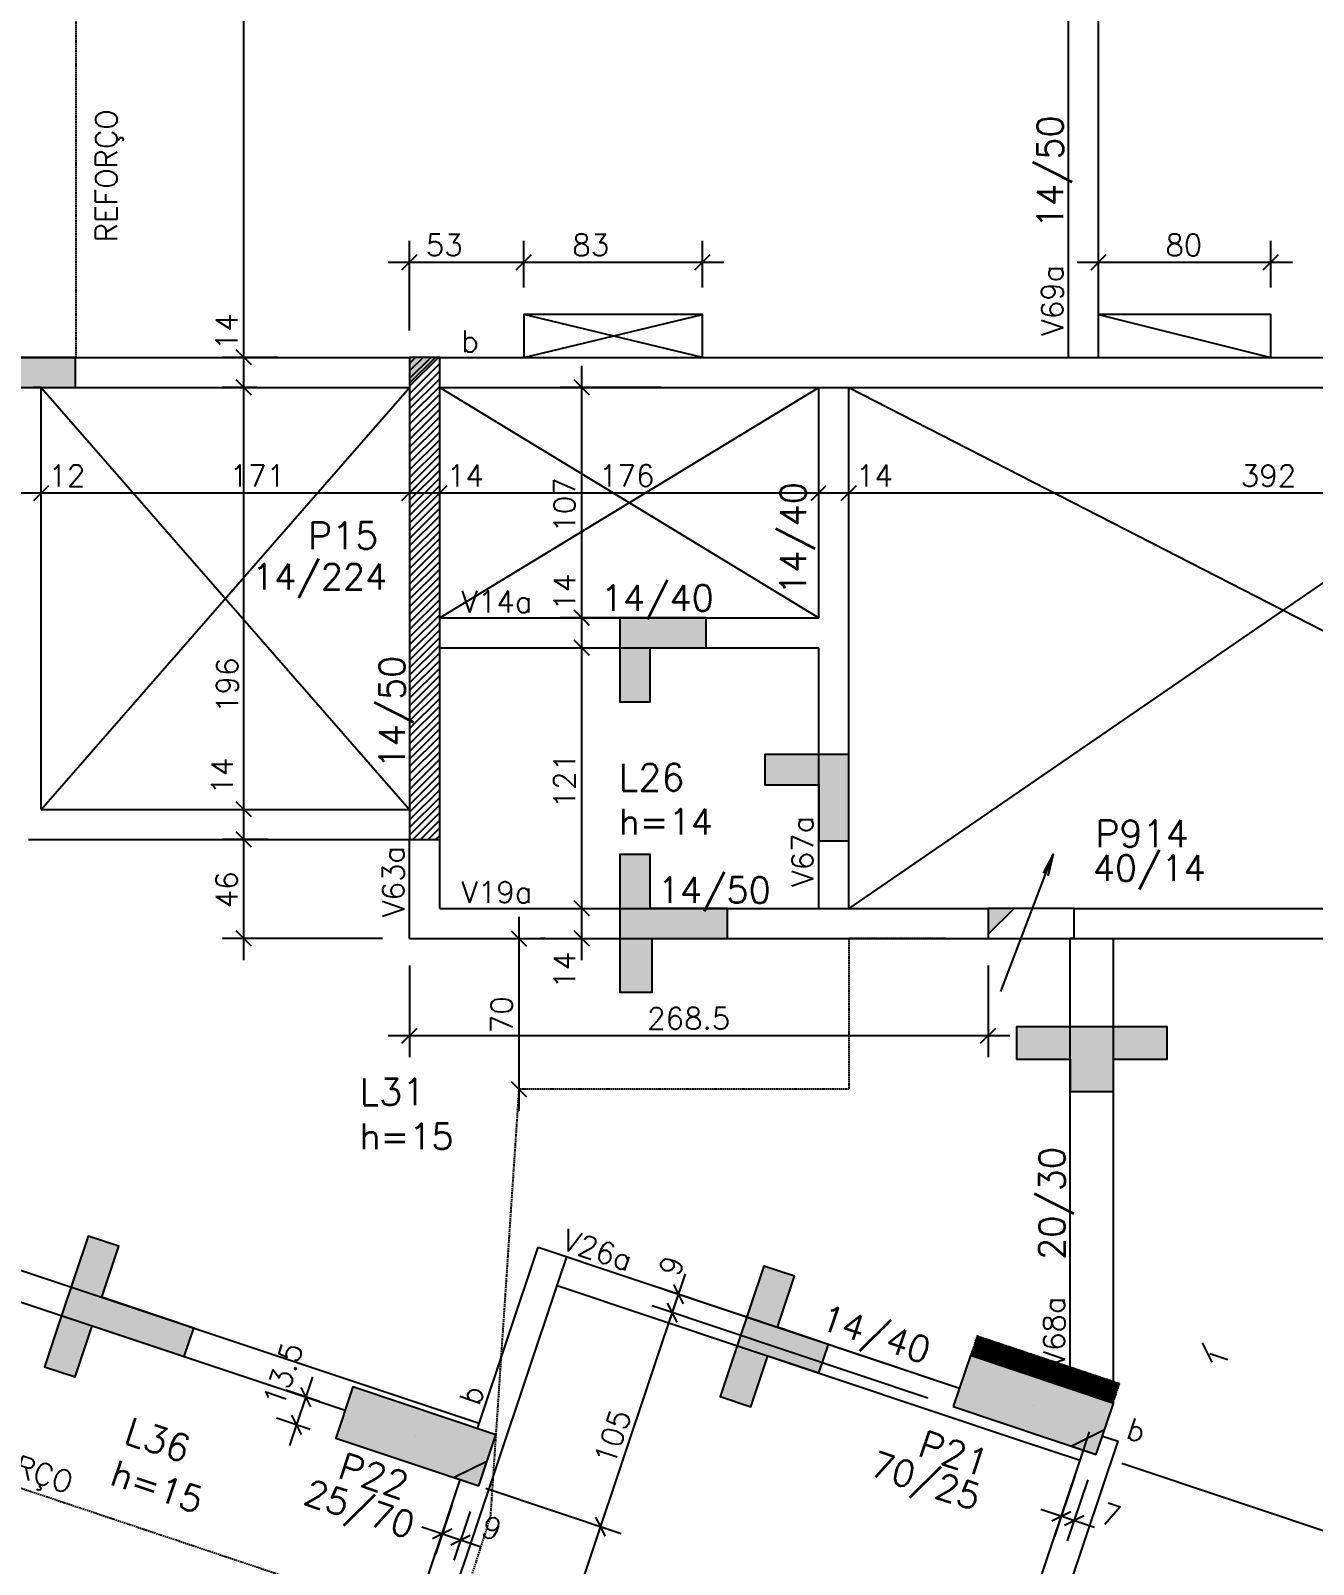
# Model space of a CAD drawing. Extents: x 3196 to 9141, y -1880 to 2325.
# Drawn here: x 6299 to 6894, y -118 to 595 of the extents above; entities that cross this region are included whole.
import ezdxf

# ---------------------------------------------------------------- set-up
doc = ezdxf.new("R2010")
doc.units = 0
doc.header["$MEASUREMENT"] = 0
doc.linetypes.add('ESTILO_TQS_0001', pattern=[1, 0.7, -0.3])
doc.layers.get('0').update_dxf_attribs({"linetype": 'CONTINUOUS'})
for name, color, linetype in [('1', 1, 'CONTINUOUS'), ('10', 10, 'CONTINUOUS'), ('2', 2, 'CONTINUOUS'), ('201', 7, 'ESTILO_TQS_0001'), ('221', 11, 'CONTINUOUS'), ('3', 3, 'CONTINUOUS'), ('4', 4, 'CONTINUOUS'), ('8', 8, 'CONTINUOUS')]:
    doc.layers.add(name, color=color, linetype=linetype)
doc.styles.get("Standard").update_dxf_attribs({"font": 'ROMANS.SHX'})

# ---------------------------------------------------------------- blocks, each defined once
blk = doc.blocks.new('_H6', base_point=(15616.014671, -1966.579242))
for p, q in [((16244.515719, -2206.405321), (16252.41637, -2198.50467)), ((16244.706089, -2205.649266), (16251.992557, -2198.362798)), ((16244.939533, -2206.547193), (16252.840184, -2198.646542)), ((16244.990739, -2204.79893), (16251.568743, -2198.220926)), ((16245.275389, -2203.948595), (16251.144929, -2198.079055)), ((16245.363346, -2206.689065), (16253.263998, -2198.788414)), ((16245.56004, -2203.098259), (16250.721116, -2197.937183)), ((16245.78716, -2206.830937), (16253.687811, -2198.930285)), ((16245.84469, -2202.247923), (16250.297302, -2197.795311)), ((16246.12934, -2201.397588), (16249.873488, -2197.653439)), ((16246.210974, -2206.972808), (16254.111625, -2199.072157)), ((16246.41399, -2200.547252), (16249.449675, -2197.511568)), ((16246.634787, -2207.11468), (16254.535438, -2199.214029)), ((16246.69864, -2199.696917), (16249.025861, -2197.369696)), ((16246.983291, -2198.846581), (16248.602048, -2197.227824)), ((16247.058601, -2207.256552), (16254.959252, -2199.355901)), ((16247.267941, -2197.996245), (16248.178234, -2197.085952)), ((16247.482414, -2207.398424), (16255.383066, -2199.497773)), ((16247.552591, -2197.14591), (16247.75442, -2196.94408)), ((16247.906228, -2207.540296), (16255.806879, -2199.639644)), ((16248.330042, -2207.682167), (16256.230693, -2199.781516)), ((16248.753855, -2207.824039), (16256.654507, -2199.923388)), ((16249.177669, -2207.965911), (16257.07832, -2200.06526)), ((16249.601483, -2208.107783), (16257.502134, -2200.207132)), ((16250.025296, -2208.249655), (16257.925947, -2200.349003)), ((16250.44911, -2208.391526), (16258.349761, -2200.490875)), ((16250.872924, -2208.533398), (16258.773575, -2200.632747)), ((16251.296737, -2208.67527), (16259.197388, -2200.774619)), ((16251.720551, -2208.817142), (16259.621202, -2200.916491)), ((16252.144364, -2208.959014), (16260.045016, -2201.058362)), ((16252.568178, -2209.100885), (16260.468829, -2201.200234)), ((16252.991992, -2209.242757), (16260.892643, -2201.342106)), ((16253.415805, -2209.384629), (16261.316457, -2201.483978)), ((16253.839619, -2209.526501), (16261.74027, -2201.625849)), ((16254.263433, -2209.668372), (16262.164084, -2201.767721)), ((16254.687246, -2209.810244), (16262.587897, -2201.909593)), ((16255.11106, -2209.952116), (16263.011711, -2202.051465)), ((16255.534874, -2210.093988), (16263.435525, -2202.193337)), ((16255.958687, -2210.23586), (16263.859338, -2202.335208)), ((16256.382501, -2210.377731), (16264.283152, -2202.47708)), ((16256.806314, -2210.519603), (16264.706966, -2202.618952)), ((16257.230128, -2210.661475), (16265.130779, -2202.760824)), ((16257.653942, -2210.803347), (16265.554593, -2202.902696)), ((16258.077755, -2210.945219), (16265.978407, -2203.044567)), ((16258.501569, -2211.08709), (16266.40222, -2203.186439)), ((16258.925383, -2211.228962), (16266.826034, -2203.328311)), ((16259.349196, -2211.370834), (16267.249847, -2203.470183)), ((16259.77301, -2211.512706), (16267.673661, -2203.612055)), ((16260.196823, -2211.654578), (16268.097475, -2203.753926)), ((16260.620637, -2211.796449), (16268.521288, -2203.895798)), ((16261.044451, -2211.938321), (16268.945102, -2204.03767)), ((16261.468264, -2212.080193), (16269.368916, -2204.179542)), ((16261.892078, -2212.222065), (16269.792729, -2204.321414)), ((16262.315892, -2212.363937), (16270.216543, -2204.463285)), ((16262.739705, -2212.505808), (16270.640356, -2204.605157)), ((16263.163519, -2212.64768), (16271.06417, -2204.747029)), ((16263.587333, -2212.789552), (16271.487984, -2204.888901)), ((16264.011146, -2212.931424), (16271.911797, -2205.030772)), ((16264.43496, -2213.073295), (16272.335611, -2205.172644)), ((16264.858773, -2213.215167), (16272.759425, -2205.314516)), ((16265.282587, -2213.357039), (16273.183238, -2205.456388)), ((16265.706401, -2213.498911), (16273.607052, -2205.59826)), ((16266.130214, -2213.640783), (16274.030866, -2205.740131)), ((16266.554028, -2213.782654), (16274.454679, -2205.882003)), ((16266.977842, -2213.924526), (16274.878493, -2206.023875)), ((16267.401655, -2214.066398), (16275.302306, -2206.165747)), ((16267.825469, -2214.20827), (16275.72612, -2206.307619)), ((16268.249283, -2214.350142), (16276.149934, -2206.44949)), ((16268.673096, -2214.492013), (16276.573747, -2206.591362)), ((16269.09691, -2214.633885), (16276.997561, -2206.733234)), ((16269.520723, -2214.775757), (16277.421375, -2206.875106)), ((16269.944537, -2214.917629), (16277.845188, -2207.016978)), ((16270.368351, -2215.059501), (16278.269002, -2207.158849)), ((16270.792164, -2215.201372), (16278.692816, -2207.300721)), ((16271.215978, -2215.343244), (16279.116629, -2207.442593)), ((16271.639792, -2215.485116), (16279.540443, -2207.584465)), ((16272.063605, -2215.626988), (16279.964256, -2207.726336)), ((16272.487419, -2215.76886), (16280.38807, -2207.868208)), ((16272.911232, -2215.910731), (16280.811884, -2208.01008)), ((16273.335046, -2216.052603), (16281.235697, -2208.151952)), ((16273.75886, -2216.194475), (16281.659511, -2208.293824)), ((16274.182673, -2216.336347), (16282.083325, -2208.435695)), ((16274.606487, -2216.478218), (16282.507138, -2208.577567)), ((16275.030301, -2216.62009), (16282.930952, -2208.719439)), ((16275.454114, -2216.761962), (16283.354765, -2208.861311)), ((16275.877928, -2216.903834), (16283.778579, -2209.003183)), ((16276.301742, -2217.045706), (16284.202393, -2209.145054)), ((16276.725555, -2217.187577), (16284.626206, -2209.286926)), ((16277.149369, -2217.329449), (16285.05002, -2209.428798)), ((16277.573182, -2217.471321), (16285.473834, -2209.57067)), ((16277.996996, -2217.613193), (16285.897647, -2209.712542)), ((16278.42081, -2217.755065), (16286.321461, -2209.854413)), ((16278.844623, -2217.896936), (16286.745275, -2209.996285)), ((16279.268437, -2218.038808), (16287.169088, -2210.138157)), ((16279.692251, -2218.18068), (16287.592902, -2210.280029)), ((16280.116064, -2218.322552), (16288.016715, -2210.421901)), ((16280.539878, -2218.464424), (16288.440529, -2210.563772)), ((16280.963692, -2218.606295), (16288.864343, -2210.705644)), ((16281.387505, -2218.748167), (16289.288156, -2210.847516)), ((16281.811319, -2218.890039), (16289.71197, -2210.989388)), ((16282.235132, -2219.031911), (16290.135784, -2211.131259)), ((16282.658946, -2219.173783), (16290.559597, -2211.273131)), ((16283.08276, -2219.315654), (16290.983411, -2211.415003)), ((16283.506573, -2219.457526), (16291.407225, -2211.556875)), ((16283.930387, -2219.599398), (16291.831038, -2211.698747)), ((16284.354201, -2219.74127), (16292.254852, -2211.840618)), ((16284.778014, -2219.883141), (16292.678665, -2211.98249)), ((16285.201828, -2220.025013), (16293.102479, -2212.124362)), ((16285.625641, -2220.166885), (16293.526293, -2212.266234)), ((16286.049455, -2220.308757), (16293.950106, -2212.408106)), ((16286.473269, -2220.450629), (16294.37392, -2212.549977)), ((16286.897082, -2220.5925), (16294.797734, -2212.691849)), ((16287.320896, -2220.734372), (16295.221547, -2212.833721)), ((16287.74471, -2220.876244), (16295.645361, -2212.975593)), ((16288.168523, -2221.018116), (16296.069174, -2213.117465)), ((16288.592337, -2221.159988), (16296.492988, -2213.259336)), ((16289.016151, -2221.301859), (16296.916802, -2213.401208)), ((16289.439964, -2221.443731), (16297.340615, -2213.54308)), ((16289.863778, -2221.585603), (16297.764429, -2213.684952)), ((16290.287591, -2221.727475), (16298.188243, -2213.826824)), ((16290.711405, -2221.869347), (16298.612056, -2213.968695)), ((16291.135219, -2222.011218), (16299.03587, -2214.110567)), ((16291.559032, -2222.15309), (16299.459684, -2214.252439)), ((16291.982846, -2222.294962), (16299.883497, -2214.394311)), ((16292.40666, -2222.436834), (16300.307311, -2214.536182)), ((16292.830473, -2222.578705), (16300.731124, -2214.678054)), ((16293.254287, -2222.720577), (16301.154938, -2214.819926)), ((16293.678101, -2222.862449), (16301.578752, -2214.961798)), ((16294.101914, -2223.004321), (16302.002565, -2215.10367)), ((16294.525728, -2223.146193), (16302.426379, -2215.245541)), ((16294.949541, -2223.288064), (16302.850193, -2215.387413)), ((16295.373355, -2223.429936), (16303.274006, -2215.529285)), ((16295.797169, -2223.571808), (16303.69782, -2215.671157)), ((16296.220982, -2223.71368), (16304.121634, -2215.813029)), ((16296.644796, -2223.855552), (16304.545447, -2215.9549)), ((16297.06861, -2223.997423), (16304.969261, -2216.096772)), ((16297.492423, -2224.139295), (16305.393074, -2216.238644)), ((16297.916237, -2224.281167), (16305.816888, -2216.380516)), ((16298.34005, -2224.423039), (16306.240702, -2216.522388)), ((16298.763864, -2224.564911), (16306.664515, -2216.664259)), ((16299.187678, -2224.706782), (16307.088329, -2216.806131)), ((16299.611491, -2224.848654), (16307.512143, -2216.948003)), ((16300.035305, -2224.990526), (16307.935956, -2217.089875)), ((16300.459119, -2225.132398), (16308.35977, -2217.231747)), ((16300.882932, -2225.27427), (16308.783583, -2217.373618)), ((16301.306746, -2225.416141), (16309.207397, -2217.51549)), ((16301.73056, -2225.558013), (16309.631211, -2217.657362)), ((16302.154373, -2225.699885), (16310.055024, -2217.799234)), ((16302.578187, -2225.841757), (16310.478838, -2217.941105)), ((16303.002, -2225.983628), (16310.902652, -2218.082977)), ((16303.425814, -2226.1255), (16311.326465, -2218.224849)), ((16303.849628, -2226.267372), (16311.750279, -2218.366721)), ((16304.273441, -2226.409244), (16312.174093, -2218.508593)), ((16304.697255, -2226.551116), (16312.597906, -2218.650464)), ((16305.121069, -2226.692987), (16313.02172, -2218.792336)), ((16305.544882, -2226.834859), (16313.445533, -2218.934208)), ((16305.968696, -2226.976731), (16313.869347, -2219.07608)), ((16306.39251, -2227.118603), (16313.825234, -2219.685878)), ((16306.816323, -2227.260475), (16313.540584, -2220.536214)), ((16307.240137, -2227.402346), (16313.255934, -2221.386549)), ((16307.66395, -2227.544218), (16312.971284, -2222.236885)), ((16308.087764, -2227.68609), (16312.686634, -2223.08722)), ((16308.511578, -2227.827962), (16312.401983, -2223.937556)), ((16308.935391, -2227.969834), (16312.117333, -2224.787892)), ((16309.359205, -2228.111705), (16311.832683, -2225.638227)), ((16309.783019, -2228.253577), (16311.548033, -2226.488563)), ((16310.206832, -2228.395449), (16311.263383, -2227.338899)), ((16310.630646, -2228.537321), (16310.978732, -2228.189234))]:
    blk.add_line(p, q)

msp = doc.modelspace()

# ---------------------------------------------------------------- linework, layer by layer
at = {"layer": '1', "linetype": 'Continuous'}
for p, q in [((6527.840718, 442.922065), (6610.727418, 462.922065)), ((6610.727418, 442.922065), (6527.840718, 462.922065)), ((6794.727418, 462.922065), (6874.727418, 442.922065)), ((6874.727418, 442.922065), (6874.727418, 462.922065)), ((6481.736768, 330.922065), (6481.736768, 330.922065)), ((6763.425118, 179.922065), (6763.425118, 179.922065)), ((6764.393868, -43.848935), (6764.393868, -43.848935)), ((6477.617468, -58.418335), (6477.617468, -58.418335))]:
    msp.add_line(p, q, dxfattribs=at)
at = {"layer": '1', "linetype": 'ESTILO_TQS_0001'}
for points in [[(6319.868868, 442.922065), (6319.868868, 780.434165)], [(6215.792168, -56.162435), (6476.568568, -143.459035)]]:
    msp.add_lwpolyline(points, dxfattribs=at)
at = {"layer": '1', "linetype": 'Continuous'}
for points in [[(6527.840718, 442.922065), (6610.727418, 442.922065), (6610.727418, 462.922065), (6527.840718, 462.922065), (6527.840718, 442.922065)], [(6794.727418, 462.922065), (6874.727418, 442.922065), (6874.727418, 462.922065), (6794.727418, 462.922065)]]:
    msp.add_lwpolyline(points, dxfattribs=at)
at = {"layer": '10', "linetype": 'Continuous'}
for points in [[(6474.736768, 430.922065), (6486.736768, 442.922065), (6486.736768, 442.922065)], [(6474.736768, 442.922065), (6474.736768, 430.922065), (6486.736768, 442.922065)], [(6743.425118, 174.922065), (6755.425118, 186.922065), (6755.425118, 186.922065)], [(6743.425118, 186.922065), (6743.425118, 174.922065), (6755.425118, 186.922065)], [(6727.236118, -44.592135), (6801.551618, -43.105735), (6735.172068, -20.885135)], [(6801.551618, -43.105735), (6735.172068, -20.885135), (6735.172068, -20.885135)], [(6448.395668, -35.454535), (6440.459768, -59.161535), (6440.459768, -59.161535)], [(6506.839318, -81.382135), (6448.395668, -35.454535), (6440.459768, -59.161535)], [(6514.775218, -57.675135), (6448.395668, -35.454535), (6448.395668, -35.454535)], [(6506.839318, -81.382135), (6514.775218, -57.675135), (6448.395668, -35.454535)], [(6727.236118, -44.592135), (6793.615668, -66.812685), (6801.551618, -43.105735)], [(6793.615668, -66.812685), (6801.551618, -43.105735), (6801.551618, -43.105735)], [(6797.424918, -55.433335), (6782.236318, -63.003435), (6782.236318, -63.003435)], [(6793.615668, -66.812685), (6797.424918, -55.433335), (6782.236318, -63.003435)], [(6510.648568, -70.002735), (6495.459968, -77.572885), (6495.459968, -77.572885)], [(6506.839318, -81.382135), (6510.648568, -70.002735), (6495.459968, -77.572885)]]:
    msp.add_solid(points, dxfattribs=at)
at = {"layer": '2', "linetype": 'Continuous'}
for p, q in [((6397.804918, 432.922065), (6397.804918, 804.434165)), ((6474.736768, 455.422065), (6474.736768, 497.134715)), ((6527.840718, 475.422065), (6527.840718, 497.134715)), ((6610.727418, 475.422065), (6610.727418, 497.134715)), ((6874.727418, 475.422065), (6874.727418, 497.134715)), ((6464.736768, 487.134715), (6537.840718, 487.134715)), ((6471.201218, 483.599165), (6478.272318, 490.670265)), ((6517.840718, 487.134715), (6620.727418, 487.134715)), ((6524.305168, 483.599165), (6531.376218, 490.670265)), ((6524.305168, 483.599165), (6531.376218, 490.670265)), ((6607.191868, 483.599165), (6614.262968, 490.670265)), ((6784.727418, 487.134715), (6884.727418, 487.134715)), ((6791.191868, 483.599165), (6798.262968, 490.670265)), ((6871.191868, 483.599165), (6878.262968, 490.670265)), ((6794.727418, 475.449965), (6794.727418, 477.134715)), ((6397.804918, 418.922065), (6397.804918, 452.922065)), ((6319.678818, 442.922065), (6264.678818, 442.922065)), ((6319.678818, 428.922065), (6319.678818, 442.922065)), ((6413.721218, 442.922065), (6387.804918, 442.922065)), ((6401.340468, 439.386515), (6394.269418, 446.457615)), ((6401.340468, 439.386515), (6394.269418, 446.457615)), ((6474.736768, 429.552615), (6488.106218, 442.922065)), ((6474.736768, 433.088165), (6484.570668, 442.922065)), ((6474.736768, 436.623665), (6481.035118, 442.922065)), ((6474.736768, 440.159215), (6477.499618, 442.922065)), ((6397.804918, 222.922065), (6397.804918, 438.922065)), ((6474.736768, 426.017065), (6488.736768, 440.017065)), ((6474.736768, 422.481565), (6488.736768, 436.481565)), ((6554.690368, 311.930165), (6554.690368, 438.922065)), ((6249.678818, 428.922065), (6319.678818, 428.922065)), ((6303.727418, 232.922065), (6474.736768, 428.922065)), ((6303.727418, 428.922065), (6474.736768, 232.922065)), ((6403.775518, 428.922065), (6387.804918, 428.922065)), ((6401.340468, 425.386515), (6394.269418, 432.457615)), ((6401.340468, 425.386515), (6394.269418, 432.457615)), ((6474.736768, 418.946015), (6488.736768, 432.946015)), ((6474.736768, 415.410465), (6488.736768, 429.410465)), ((6488.736768, 321.924115), (6664.727418, 428.922065)), ((6488.736768, 428.922065), (6664.727418, 321.924115)), ((6591.596868, 428.922065), (6544.690368, 428.922065)), ((6558.225868, 425.386515), (6551.154818, 432.457615)), ((6678.727418, 428.922065), (7051.814218, 237.536815)), ((6474.736768, 411.874965), (6488.736768, 425.874965)), ((6474.736768, 408.339415), (6488.736768, 422.339415)), ((6474.736768, 404.803865), (6488.736768, 418.803865)), ((6474.736768, 401.268365), (6488.736768, 415.268365)), ((7014.727418, 417.922065), (6678.727418, 186.922065)), ((6474.736768, 397.732815), (6488.736768, 411.732815)), ((6474.736768, 394.197265), (6488.736768, 408.197265)), ((6474.736768, 390.661765), (6488.736768, 404.661765)), ((6474.736768, 387.126215), (6488.736768, 401.126215)), ((6474.736768, 383.590665), (6488.736768, 397.590665)), ((6474.736768, 380.055165), (6488.736768, 394.055165)), ((6474.736768, 376.519615), (6488.736768, 390.519615)), ((6474.736768, 372.984065), (6488.736768, 386.984065)), ((6110.727418, 379.936915), (6301.727418, 379.936915)), ((6281.727418, 379.936915), (6313.727418, 379.936915)), ((6293.727418, 379.936915), (6484.736768, 379.936915)), ((6300.191868, 376.401365), (6307.262968, 383.472465)), ((6300.191868, 376.401365), (6307.262968, 383.472465)), ((6464.736768, 379.936915), (6498.736768, 379.936915)), ((6471.201218, 376.401365), (6478.272318, 383.472465)), ((6471.201218, 376.401365), (6478.272318, 383.472465)), ((6474.736768, 369.448565), (6488.736768, 383.448565)), ((6474.736768, 365.913015), (6488.736768, 379.913015)), ((6478.736768, 379.936915), (6674.727418, 379.936915)), ((6485.201218, 376.401365), (6492.272318, 383.472465)), ((6485.201218, 376.401365), (6492.272318, 383.472465)), ((6654.727418, 379.936915), (6688.727418, 379.936915)), ((6661.191868, 376.401365), (6668.262968, 383.472465)), ((6661.191868, 376.401365), (6668.262968, 383.472465)), ((6668.727418, 379.936915), (7080.727418, 379.936915)), ((6675.191868, 376.401365), (6682.262968, 383.472465)), ((6675.191868, 376.401365), (6682.262968, 383.472465)), ((6474.736768, 362.377465), (6488.736768, 376.377465)), ((6474.736768, 358.841965), (6488.736768, 372.841965)), ((6474.736768, 355.306415), (6488.736768, 369.306415)), ((6474.736768, 351.770865), (6488.736768, 365.770865)), ((6474.736768, 348.235315), (6488.736768, 362.235315)), ((6474.736768, 344.699815), (6488.736768, 358.699815)), ((6474.736768, 341.164265), (6488.736768, 355.164265)), ((6474.736768, 337.628715), (6488.736768, 351.628715)), ((6474.736768, 334.093215), (6488.736768, 348.093215)), ((6474.736768, 330.557665), (6488.736768, 344.557665)), ((6474.736768, 327.022115), (6488.736768, 341.022115)), ((6474.736768, 323.486615), (6488.736768, 337.486615)), ((6474.736768, 319.951065), (6488.736768, 333.951065)), ((6474.736768, 316.415515), (6488.736768, 330.415515)), ((6554.690368, 297.941815), (6554.690368, 331.930165)), ((6474.736768, 312.880015), (6488.736768, 326.880015)), ((6474.736768, 309.344465), (6488.736768, 323.344465)), ((6609.907268, 321.930165), (6544.690368, 321.930165)), ((6558.225868, 318.394615), (6551.154818, 325.465715)), ((6558.225868, 318.394615), (6551.154818, 325.465715)), ((6612.407268, 321.934815), (6572.407268, 321.934815)), ((6572.407268, 321.934815), (6572.407268, 282.934815)), ((6612.407268, 307.934815), (6612.407268, 321.934815)), ((6474.736768, 305.808915), (6488.736768, 319.808915)), ((6474.736768, 302.273415), (6488.736768, 316.273415)), ((6554.690368, 176.922065), (6554.690368, 317.941815)), ((6474.736768, 298.737865), (6488.736768, 312.737865)), ((6474.736768, 295.202315), (6488.736768, 309.202315)), ((6558.225868, 304.406265), (6551.154818, 311.477365)), ((6558.225868, 304.406265), (6551.154818, 311.477365)), ((6553.075568, 307.941815), (6564.690368, 307.941815)), ((6586.407268, 282.934815), (6586.407268, 307.934815)), ((6586.407268, 307.934815), (6612.407268, 307.934815)), ((6474.736768, 291.666815), (6488.736768, 305.666815)), ((6474.736768, 288.131265), (6488.736768, 302.131265)), ((6474.736768, 284.595715), (6488.736768, 298.595715)), ((6474.736768, 281.060215), (6488.736768, 295.060215)), ((6474.736768, 277.524665), (6488.736768, 291.524665)), ((6474.736768, 273.989115), (6488.736768, 287.989115)), ((6474.736768, 270.453615), (6488.736768, 284.453615)), ((6474.736768, 266.918065), (6488.736768, 280.918065)), ((6474.736768, 263.382515), (6488.736768, 277.382515)), ((6474.736768, 259.847015), (6488.736768, 273.847015)), ((6474.736768, 256.311465), (6488.736768, 270.311465)), ((6474.736768, 252.775915), (6488.736768, 266.775915)), ((6474.736768, 249.240365), (6488.736768, 263.240365)), ((6474.736768, 245.704865), (6488.736768, 259.704865)), ((6678.727418, 258.354565), (6639.727418, 258.354565)), ((6678.727418, 238.354565), (6678.727418, 258.354565)), ((6474.736768, 242.169315), (6488.736768, 256.169315)), ((6474.736768, 238.633765), (6488.736768, 252.633765)), ((6397.804918, 208.922065), (6397.804918, 242.922065)), ((6474.736768, 235.098265), (6488.736768, 249.098265)), ((6474.736768, 231.562715), (6488.736768, 245.562715)), ((6639.727418, 244.354565), (6664.727418, 244.354565)), ((6664.727418, 244.354565), (6664.727418, 218.354565)), ((6401.340468, 229.386515), (6394.269418, 236.457615)), ((6401.340468, 229.386515), (6394.269418, 236.457615)), ((6474.736768, 228.027165), (6488.736768, 242.027165)), ((6474.736768, 224.491665), (6488.736768, 238.491665)), ((6678.727418, 238.354565), (6678.727418, 238.354565)), ((6397.804918, 162.922065), (6397.804918, 228.922065)), ((6474.736768, 220.956115), (6488.736768, 234.956115)), ((6476.238218, 218.922065), (6488.736768, 231.420565)), ((6401.340468, 215.386515), (6394.269418, 222.457615)), ((6401.340468, 215.386515), (6394.269418, 222.457615)), ((6479.773768, 218.922065), (6488.736768, 227.885065)), ((6483.309318, 218.922065), (6488.736768, 224.349515)), ((6678.727418, 218.354565), (6678.727418, 223.354565)), ((6678.727418, 223.354565), (6678.727418, 223.354565)), ((6392.409018, 218.922065), (6387.804918, 218.922065)), ((6409.117118, 218.922065), (6387.804918, 218.922065)), ((6486.844868, 218.922065), (6488.736768, 220.813965)), ((6664.727418, 218.354565), (6678.727418, 218.354565)), ((6572.407268, 211.922065), (6572.407268, 172.922065)), ((6586.407268, 186.922065), (6586.407268, 211.922065)), ((6554.690368, 162.922065), (6554.690368, 196.922065)), ((6558.225868, 183.386515), (6551.154818, 190.457615)), ((6558.225868, 183.386515), (6551.154818, 190.457615)), ((6622.407268, 186.922065), (6586.407268, 186.922065)), ((6622.407268, 172.922065), (6622.407268, 186.922065)), ((6462.227418, 172.922065), (6387.804918, 172.922065)), ((6401.340468, 169.386515), (6394.269418, 176.457615)), ((6543.601968, 172.922065), (6544.690368, 172.922065)), ((6558.225868, 169.386515), (6551.154818, 176.457615)), ((6572.407268, 172.922065), (6572.407268, 147.922065)), ((6587.407268, 147.922065), (6587.407268, 172.922065)), ((6587.407268, 172.922065), (6622.407268, 172.922065)), ((6474.727418, 160.422065), (6474.727418, 117.792065)), ((6743.425118, 160.422065), (6743.425118, 117.792065)), ((6471.191868, 124.256515), (6478.262968, 131.327615)), ((6739.889618, 124.256515), (6746.960668, 131.327615)), ((6781.551568, 131.879915), (6756.551568, 131.879915)), ((6826.551568, 131.879915), (6781.551568, 131.879915)), ((6464.727418, 127.792065), (6753.425118, 127.792065)), ((6756.551568, 116.879915), (6781.551568, 116.879915)), ((6781.551568, 116.879915), (6781.551568, 101.879915)), ((6801.551568, 101.879915), (6801.551568, 116.879915)), ((6801.551568, 116.879915), (6826.551568, 116.879915)), ((6781.551568, 101.879915), (6801.551568, 101.879915)), ((6325.550368, 34.671815), (6313.170468, -2.311135)), ((6331.838768, 6.203315), (6339.774568, 29.910315)), ((6593.635218, -10.414535), (6602.849418, 17.111015)), ((6639.244768, 20.745315), (6626.864918, -16.237635)), ((6645.533168, -7.723185), (6653.469018, 15.983815)), ((6560.352618, -109.840835), (6599.983618, 8.550515)), ((6718.248118, -32.064185), (6590.192218, 10.802615)), ((6601.905418, 3.153265), (6597.444668, 12.103215)), ((6374.511368, -8.081185), (6331.838768, 6.203315)), ((6715.382618, -40.624185), (6587.326468, 2.242065)), ((6715.382618, -40.624135), (6587.326768, 2.242615)), ((6599.039668, -5.407235), (6594.578918, 3.542715)), ((6599.039918, -5.406735), (6594.579218, 3.543215)), ((6313.170468, -2.311135), (6305.234668, -26.018135)), ((6319.458868, -30.779635), (6327.394668, -7.072635)), ((6327.394668, -7.072635), (6370.067318, -21.357085)), ((6370.067318, -21.357085), (6374.511368, -8.081185)), ((6669.240168, -15.659035), (6645.533168, -7.723185)), ((6626.864918, -16.237635), (6618.929068, -39.944635)), ((6633.153268, -44.706135), (6641.089118, -20.999135)), ((6641.089118, -20.999135), (6664.796118, -28.934935)), ((6664.796118, -28.934935), (6669.240168, -15.659035)), ((6847.404218, -23.956785), (6842.943568, -15.006735)), ((6846.427518, -19.901435), (6854.656618, -22.656235)), ((6419.176318, -62.582285), (6429.858918, -30.670085)), ((6432.940118, -42.246935), (6417.201768, -36.978535)), ((6428.914918, -44.627885), (6424.454218, -35.677935)), ((6424.581068, -57.574485), (6420.120318, -48.624535)), ((6428.606268, -55.193535), (6412.867918, -49.925135)), ((6805.469168, -70.780635), (7006.382818, -138.035635)), ((6783.677668, -76.667735), (6774.207068, -104.959235)), ((6510.158418, -82.493135), (6573.009768, -103.532335)), ((6789.647718, -78.666185), (6780.177118, -106.957685)), ((6373.233718, -668.828735), (6566.701268, -90.875235)), ((6494.336918, -90.378685), (6486.724968, -113.117835)), ((6767.898618, -92.302085), (6792.834268, -100.649285)), ((6502.871318, -93.235585), (6495.259418, -115.974735)), ((6565.757318, -104.832985), (6561.296568, -95.883035)), ((6565.757318, -104.832985), (6561.296568, -95.883035)), ((6772.906468, -97.706785), (6781.856418, -93.246085)), ((6778.876518, -99.705285), (6787.826468, -95.244535)), ((6480.416568, -100.460685), (6507.916568, -109.666335)), ((6485.424368, -105.865435), (6494.374318, -101.404685)), ((6493.958768, -108.722335), (6502.908768, -104.261585))]:
    msp.add_line(p, q, dxfattribs=at)
for points in [[(6249.678818, 428.922065), (6319.678818, 428.922065), (6319.678818, 442.922065), (6264.678818, 442.922065), (6264.678818, 467.922065), (6249.678818, 467.922065), (6249.678818, 428.922065)], [(6612.407268, 307.934815), (6612.407268, 321.934815), (6572.407268, 321.934815), (6572.407268, 282.934815), (6586.407268, 282.934815), (6586.407268, 307.934815), (6612.407268, 307.934815)], [(6664.727418, 218.354565), (6678.727418, 218.354565), (6678.727418, 223.354565), (6678.727418, 238.354565), (6678.727418, 258.354565), (6639.727418, 258.354565), (6639.727418, 244.354565), (6664.727418, 244.354565), (6664.727418, 218.354565)], [(6622.407268, 172.922065), (6622.407268, 186.922065), (6586.407268, 186.922065), (6586.407268, 211.922065), (6572.407268, 211.922065), (6572.407268, 172.922065), (6572.407268, 147.922065), (6587.407268, 147.922065), (6587.407268, 172.922065), (6622.407268, 172.922065)], [(6749.344718, 148.330965), (6773.655418, 212.041865), (6771.340368, 202.313515), (6773.655418, 212.041865), (6768.901368, 203.244165)], [(6781.551568, 101.879915), (6801.551568, 101.879915), (6801.551568, 116.879915), (6826.551568, 116.879915), (6826.551568, 131.879915), (6781.551568, 131.879915), (6756.551568, 131.879915), (6756.551568, 116.879915), (6781.551568, 116.879915), (6781.551568, 101.879915)], [(6370.067318, -21.357085), (6374.511368, -8.081185), (6331.838768, 6.203315), (6339.774568, 29.910315), (6325.550368, 34.671815), (6313.170468, -2.311135), (6305.234668, -26.018135), (6319.458868, -30.779635), (6327.394668, -7.072635), (6370.067318, -21.357085)], [(6664.796118, -28.934935), (6669.240168, -15.659035), (6645.533168, -7.723185), (6653.469018, 15.983815), (6639.244768, 20.745315), (6626.864918, -16.237635), (6618.929068, -39.944635), (6633.153268, -44.706135), (6641.089118, -20.999135), (6664.796118, -28.934935)]]:
    msp.add_lwpolyline(points, dxfattribs=at)
for points in [[(6249.678818, 428.922065), (6319.678818, 428.922065), (6319.678818, 442.922065)], [(6249.678818, 428.922065), (6319.678818, 442.922065), (6264.678818, 442.922065)], [(6319.678818, 442.922065), (6264.678818, 442.922065), (6264.678818, 442.922065)], [(6319.678818, 428.922065), (6319.678818, 442.922065), (6319.678818, 442.922065)], [(6612.407268, 321.934815), (6572.407268, 321.934815), (6572.407268, 321.934815)], [(6612.407268, 307.934815), (6612.407268, 321.934815), (6572.407268, 321.934815)], [(6572.407268, 321.934815), (6572.407268, 282.934815), (6586.407268, 282.934815)], [(6572.407268, 321.934815), (6586.407268, 282.934815), (6586.407268, 307.934815)], [(6572.407268, 321.934815), (6586.407268, 307.934815), (6586.407268, 307.934815)], [(6612.407268, 307.934815), (6572.407268, 321.934815), (6586.407268, 307.934815)], [(6586.407268, 282.934815), (6586.407268, 307.934815), (6586.407268, 307.934815)], [(6572.407268, 282.934815), (6586.407268, 282.934815), (6586.407268, 282.934815)], [(6639.727418, 258.354565), (6639.727418, 244.354565), (6639.727418, 244.354565)], [(6678.727418, 258.354565), (6639.727418, 258.354565), (6639.727418, 244.354565)], [(6678.727418, 258.354565), (6639.727418, 244.354565), (6664.727418, 244.354565)], [(6664.727418, 218.354565), (6678.727418, 238.354565), (6678.727418, 258.354565)], [(6678.727418, 258.354565), (6664.727418, 244.354565), (6664.727418, 244.354565)], [(6664.727418, 218.354565), (6678.727418, 258.354565), (6664.727418, 244.354565)], [(6678.727418, 238.354565), (6678.727418, 258.354565), (6678.727418, 258.354565)], [(6639.727418, 244.354565), (6664.727418, 244.354565), (6664.727418, 244.354565)], [(6664.727418, 218.354565), (6678.727418, 223.354565), (6678.727418, 238.354565)], [(6678.727418, 223.354565), (6678.727418, 238.354565), (6678.727418, 238.354565)], [(6664.727418, 218.354565), (6678.727418, 218.354565), (6678.727418, 223.354565)], [(6678.727418, 218.354565), (6678.727418, 223.354565), (6678.727418, 223.354565)], [(6586.407268, 211.922065), (6572.407268, 211.922065), (6572.407268, 211.922065)], [(6586.407268, 186.922065), (6586.407268, 211.922065), (6572.407268, 211.922065)], [(6572.407268, 211.922065), (6572.407268, 172.922065), (6572.407268, 172.922065)], [(6586.407268, 186.922065), (6572.407268, 211.922065), (6572.407268, 172.922065)], [(6586.407268, 186.922065), (6572.407268, 172.922065), (6572.407268, 147.922065)], [(6586.407268, 186.922065), (6572.407268, 147.922065), (6587.407268, 147.922065)], [(6622.407268, 186.922065), (6586.407268, 186.922065), (6586.407268, 186.922065)], [(6622.407268, 172.922065), (6622.407268, 186.922065), (6586.407268, 186.922065)], [(6586.407268, 186.922065), (6587.407268, 147.922065), (6587.407268, 172.922065)], [(6586.407268, 186.922065), (6587.407268, 172.922065), (6587.407268, 172.922065)], [(6622.407268, 172.922065), (6586.407268, 186.922065), (6587.407268, 172.922065)], [(6572.407268, 172.922065), (6572.407268, 147.922065), (6572.407268, 147.922065)], [(6587.407268, 147.922065), (6587.407268, 172.922065), (6587.407268, 172.922065)], [(6572.407268, 147.922065), (6587.407268, 147.922065), (6587.407268, 147.922065)], [(6781.551568, 131.879915), (6756.551568, 131.879915), (6756.551568, 131.879915)], [(6801.551568, 116.879915), (6781.551568, 131.879915), (6756.551568, 131.879915)], [(6756.551568, 131.879915), (6756.551568, 116.879915), (6781.551568, 116.879915)], [(6756.551568, 131.879915), (6781.551568, 116.879915), (6781.551568, 116.879915)], [(6801.551568, 116.879915), (6756.551568, 131.879915), (6781.551568, 116.879915)], [(6826.551568, 131.879915), (6781.551568, 131.879915), (6781.551568, 131.879915)], [(6801.551568, 116.879915), (6826.551568, 131.879915), (6781.551568, 131.879915)], [(6801.551568, 116.879915), (6826.551568, 116.879915), (6826.551568, 131.879915)], [(6826.551568, 116.879915), (6826.551568, 131.879915), (6826.551568, 131.879915)], [(6756.551568, 116.879915), (6781.551568, 116.879915), (6781.551568, 116.879915)], [(6781.551568, 101.879915), (6801.551568, 101.879915), (6801.551568, 116.879915)], [(6801.551568, 116.879915), (6781.551568, 116.879915), (6781.551568, 116.879915)], [(6781.551568, 101.879915), (6801.551568, 116.879915), (6781.551568, 116.879915)], [(6801.551568, 101.879915), (6801.551568, 116.879915), (6801.551568, 116.879915)], [(6325.550368, 34.671815), (6313.170468, -2.311135), (6313.170468, -2.311135)], [(6331.838768, 6.203315), (6325.550368, 34.671815), (6313.170468, -2.311135)], [(6339.774568, 29.910315), (6325.550368, 34.671815), (6325.550368, 34.671815)], [(6331.838768, 6.203315), (6339.774568, 29.910315), (6325.550368, 34.671815)], [(6639.244768, 20.745315), (6626.864918, -16.237635), (6626.864918, -16.237635)], [(6645.533168, -7.723185), (6639.244768, 20.745315), (6626.864918, -16.237635)], [(6653.469018, 15.983815), (6639.244768, 20.745315), (6639.244768, 20.745315)], [(6645.533168, -7.723185), (6653.469018, 15.983815), (6639.244768, 20.745315)], [(6331.838768, 6.203315), (6313.170468, -2.311135), (6313.170468, -2.311135)], [(6370.067318, -21.357085), (6331.838768, 6.203315), (6313.170468, -2.311135)], [(6374.511368, -8.081185), (6331.838768, 6.203315), (6331.838768, 6.203315)], [(6370.067318, -21.357085), (6374.511368, -8.081185), (6331.838768, 6.203315)], [(6313.170468, -2.311135), (6305.234668, -26.018135), (6319.458868, -30.779635)], [(6313.170468, -2.311135), (6319.458868, -30.779635), (6327.394668, -7.072635)], [(6313.170468, -2.311135), (6327.394668, -7.072635), (6327.394668, -7.072635)], [(6370.067318, -21.357085), (6313.170468, -2.311135), (6327.394668, -7.072635)], [(6319.458868, -30.779635), (6327.394668, -7.072635), (6327.394668, -7.072635)], [(6645.533168, -7.723185), (6626.864918, -16.237635), (6618.929068, -39.944635)], [(6645.533168, -7.723185), (6618.929068, -39.944635), (6641.089118, -20.999135)], [(6645.533168, -7.723185), (6641.089118, -20.999135), (6641.089118, -20.999135)], [(6664.796118, -28.934935), (6645.533168, -7.723185), (6641.089118, -20.999135)], [(6669.240168, -15.659035), (6645.533168, -7.723185), (6645.533168, -7.723185)], [(6664.796118, -28.934935), (6669.240168, -15.659035), (6645.533168, -7.723185)], [(6626.864918, -16.237635), (6618.929068, -39.944635), (6618.929068, -39.944635)], [(6618.929068, -39.944635), (6633.153268, -44.706135), (6641.089118, -20.999135)], [(6618.929068, -39.944635), (6641.089118, -20.999135), (6641.089118, -20.999135)], [(6633.153268, -44.706135), (6641.089118, -20.999135), (6641.089118, -20.999135)], [(6305.234668, -26.018135), (6319.458868, -30.779635), (6319.458868, -30.779635)]]:
    msp.add_solid(points, dxfattribs=at)
at = {"layer": '201'}
msp.add_lwpolyline([(7154.727418, 945.461265), (7154.727418, 443.404115), (7084.727418, 443.404115), (7084.727418, 307.922065), (7090.727418, 307.922065), (7090.727418, 249.48215), (7009.880225, 168.634958), (7005.790441, 172.724742), (6678.727418, 172.862144), (6678.727418, 102.922065), (6525.498992, 102.922065), (6512.228968, -95.807435), (6357.096218, -579.055885)], dxfattribs=at)
at = {"layer": '221'}
for p, q in [((6525.498992, 182.922065), (6525.498992, 92.922065)), ((6521.963458, 176.457599), (6529.034526, 169.386531)), ((6525.269057, 172.922065), (6525.269057, 172.922065)), ((6537.769057, 172.922065), (6535.498992, 172.922065)), ((6521.963458, 106.457599), (6529.034526, 99.386531)), ((6525.498992, 102.922065), (6525.498992, 102.922065))]:
    msp.add_line(p, q, dxfattribs=at)
at = {"layer": '3', "linetype": 'Continuous'}
for points in [[(6474.736768, 442.922065), (6474.736768, 430.922065), (6486.736768, 442.922065), (6474.736768, 442.922065)], [(6743.425118, 172.922065), (6783.425118, 172.922065), (6783.425118, 186.922065), (6743.425118, 186.922065), (6743.425118, 172.922065)], [(6743.425118, 186.922065), (6743.425118, 174.922065), (6755.425118, 186.922065), (6743.425118, 186.922065)], [(6727.236118, -44.592135), (6793.615668, -66.812685), (6801.551618, -43.105735), (6735.172068, -20.885135), (6727.236118, -44.592135)], [(6506.839318, -81.382135), (6514.775218, -57.675135), (6448.395668, -35.454535), (6440.459768, -59.161535), (6506.839318, -81.382135)], [(6793.615668, -66.812685), (6797.424918, -55.433335), (6782.236318, -63.003435), (6793.615668, -66.812685)], [(6506.839318, -81.382135), (6510.648568, -70.002735), (6495.459968, -77.572885), (6506.839318, -81.382135)]]:
    msp.add_lwpolyline(points, dxfattribs=at)
at = {"layer": '8', "linetype": 'Continuous'}
for points in [[(6780.727418, 442.922065), (6780.727418, 920.434165)], [(6794.727418, 442.922065), (6794.727418, 920.434165)], [(6279.868868, 442.922065), (6319.868868, 442.922065)], [(6319.868868, 442.922065), (6474.736768, 442.922065)], [(6474.736768, 218.922065), (6488.736768, 218.922065), (6488.736768, 442.922065), (6474.736768, 442.922065), (6474.736768, 218.922065)], [(6488.736768, 442.922065), (6671.727418, 442.922065)], [(6671.727418, 442.922065), (6780.727418, 442.922065)], [(6780.727418, 442.922065), (6794.727418, 442.922065)], [(6794.727418, 442.922065), (7014.727418, 442.922065)], [(6291.727418, 428.922065), (6303.727418, 428.922065)], [(6303.727418, 428.922065), (6299.868868, 428.922065)], [(6299.868868, 428.922065), (6474.736768, 428.922065)], [(6303.727418, 232.922065), (6303.727418, 428.922065)], [(6488.736768, 428.922065), (6664.727418, 428.922065)], [(6664.727418, 321.924115), (6664.727418, 428.922065)], [(6664.727418, 428.922065), (6678.727418, 428.922065)], [(6678.727418, 428.922065), (6787.727418, 428.922065)], [(6678.727418, 314.923165), (6678.727418, 428.922065)], [(6787.727418, 428.922065), (7014.727418, 428.922065)], [(6488.736768, 321.949215), (6664.727418, 321.924115)], [(6678.727418, 186.922065), (6678.727418, 314.923165)], [(6488.736768, 307.949215), (6664.727418, 307.924115)], [(6664.727418, 186.922065), (6664.727418, 307.924115)], [(6303.727418, 232.922065), (6474.736768, 232.922065)], [(6297.727418, 218.922065), (6474.734568, 218.922065)], [(6474.727418, 172.922065), (6474.734568, 218.922065)], [(6488.729618, 186.922065), (6488.734568, 218.922065)], [(6488.729618, 186.922065), (6664.727418, 186.922065)], [(6664.727418, 186.922065), (6678.727418, 186.922065)], [(6678.727418, 186.922065), (6743.425118, 186.922065)], [(6783.425118, 186.922065), (6791.551568, 186.922065)], [(6791.551568, 186.922065), (6999.696118, 186.922065)], [(6474.727418, 172.922065), (6671.727418, 172.922065)], [(6671.727418, 172.922065), (6743.425118, 172.922065)], [(6783.425118, 172.922065), (6781.551568, 172.922065)], [(6781.551568, -36.410685), (6781.551568, 172.922065)], [(6783.425118, 172.922065), (6801.551568, 172.922065)], [(6801.551568, 172.922065), (7005.593118, 172.922065)], [(6801.551568, -43.105835), (6801.551568, 172.922065)], [(6236.734318, 37.926865), (6507.104868, -52.236585)], [(6506.240718, -54.818185), (6534.452668, 29.460515)], [(6534.452668, 29.460515), (6730.101568, -36.032135)], [(6241.784218, 21.484865), (6444.793618, -46.214935)], [(6543.284518, 11.740565), (6547.728618, 25.016465)], [(6515.548718, -71.115785), (6543.284518, 11.740565)], [(6543.284518, 11.740565), (6758.847318, -60.418185)], [(6786.067068, -69.529885), (6790.511118, -56.253985)], [(6758.847318, -60.418185), (6786.067068, -69.529885)], [(6765.472818, -175.143435), (6803.787568, -60.698185)], [(6796.481218, -58.252435), (6803.787568, -60.698185)], [(6796.481318, -58.252185), (6803.787568, -60.698185)], [(6483.813218, -165.920485), (6515.548718, -71.115785)], [(6750.596468, -175.479735), (6786.067068, -69.529885)], [(6476.568568, -143.459035), (6498.304868, -78.525235)]]:
    msp.add_lwpolyline(points, dxfattribs=at)

# ---------------------------------------------------------------- block references
at = {"layer": '2'}
msp.add_blockref('_H6', (6106.727418, 218.922065), dxfattribs=at)

# ---------------------------------------------------------------- texts
at = {"layer": '1', "linetype": 'Continuous'}
for s, height, rotation, p in [('REFORÇO', 10, 90, (6338.930918, 496.417215)), ('14/50', 12, 90, (6778.227418, 502.922065)), ('V69a', 10, 90, (6778.227418, 452.922065)), ('14/40', 12, 90, (6658.899418, 332.501165)), ('14/40', 12, 359.991843, (6563.559068, 325.146465)), ('V14a', 10, 359.991843, (6498.737118, 324.447765)), ('14/50', 12, 89.991077, (6472.607768, 251.857415)), ('V67a', 10, 90, (6662.227418, 196.922065)), ('V63a', 10, 89.991077, (6472.228968, 182.922465)), ('20/30', 12, 90, (6779.051568, 23.589315)), ('V26a', 10, 341.492243, (6544.729068, 28.656915)), ('14/40', 12, 341.492243, (6664.426418, -8.200235)), ('V68a', 10, 90, (6779.051568, -26.410685)), ('b', 10, 71.492243, (6507.044318, -44.541785)), ('REFORÇO', 10, 341.492, (6257.908918, -65.535835)), ('b', 10, 341.492243, (6806.757618, -59.056085)), ('h=15', 12, 341.492243, (6334.872118, -80.526035)), ('70/25', 12, 341.492, (6687.627368, -76.292885)), ('25/70', 12, 341.492, (6424.824268, -89.394335))]:
    msp.add_text(s, height=height, rotation=rotation, dxfattribs=at).set_placement(p)
for s, height, p in [('b', 10, (6498.736768, 445.422065)), ('14/224', 12, (6401.600568, 335.064915)), ('h=14', 12, (6571.853668, 221.167265)), ('40/14', 12, (6791.996568, 199.654465)), ('14/50', 12, (6590.007218, 189.422065)), ('V19a', 10, (6498.729618, 189.422065)), ('h=15', 12, (6451.473318, 75.009115))]:
    msp.add_text(s, height=height, dxfattribs=at).set_placement(p)
at = {"layer": '2', "linetype": 'Continuous'}
for s, p in [('53', (6482.288718, 490.134715)), ('83', (6550.284068, 490.134715)), ('80', (6825.727418, 490.134715)), ('12', (6307.060768, 382.936915)), ('171', (6391.197318, 382.936915)), ('14', (6492.070068, 382.936915)), ('176', (6562.732068, 382.936915)), ('14', (6682.060768, 382.936915)), ('392', (6860.727418, 382.936915)), ('268.5', (6585.076268, 130.792065))]:
    msp.add_text(s, height=10, dxfattribs=at).set_placement(p)
for s, rotation, p in [('14', 90, (6394.804918, 446.255415)), ('107', 90, (6551.690368, 361.426115)), ('14', 90, (6551.690368, 325.263515)), ('196', 90, (6395.095118, 277.747815)), ('14', 90, (6392.743968, 239.785465)), ('121', 90, (6551.690368, 233.431915)), ('46', 90, (6394.804918, 186.922065)), ('14', 90, (6551.690368, 149.588715)), ('9', 71.492, (6599.699718, 15.217115)), ('13.5', 71.492, (6415.967918, -45.360885)), ('105', 71.492, (6569.704868, -72.451585)), ('7', 341.492, (6794.706118, -98.340435)), ('9', 341.492, (6507.204418, -104.433335))]:
    msp.add_text(s, height=10, rotation=rotation, dxfattribs=at).set_placement(p)
at = {"layer": '221'}
msp.add_text('70', height=10, rotation=90, dxfattribs=at).set_placement((6522.498992, 128.922065))
at = {"layer": '4', "linetype": 'Continuous'}
for s, p in [('P15', (6427.497018, 353.823965)), ('L26', (6571.853668, 241.567265)), ('P914', (6793.157318, 215.333015)), ('L31', (6451.473318, 95.409115))]:
    msp.add_text(s, height=12.5, dxfattribs=at).set_placement(p)
for s, rotation, p in [('L36', 341.492243, (6341.347768, -61.181085)), ('P21', 341.492, (6709.970868, -67.177185)), ('P22', 341.492, (6440.580968, -77.486735))]:
    msp.add_text(s, height=12.5, rotation=rotation, dxfattribs=at).set_placement(p)

doc.saveas('drawing.dxf')
